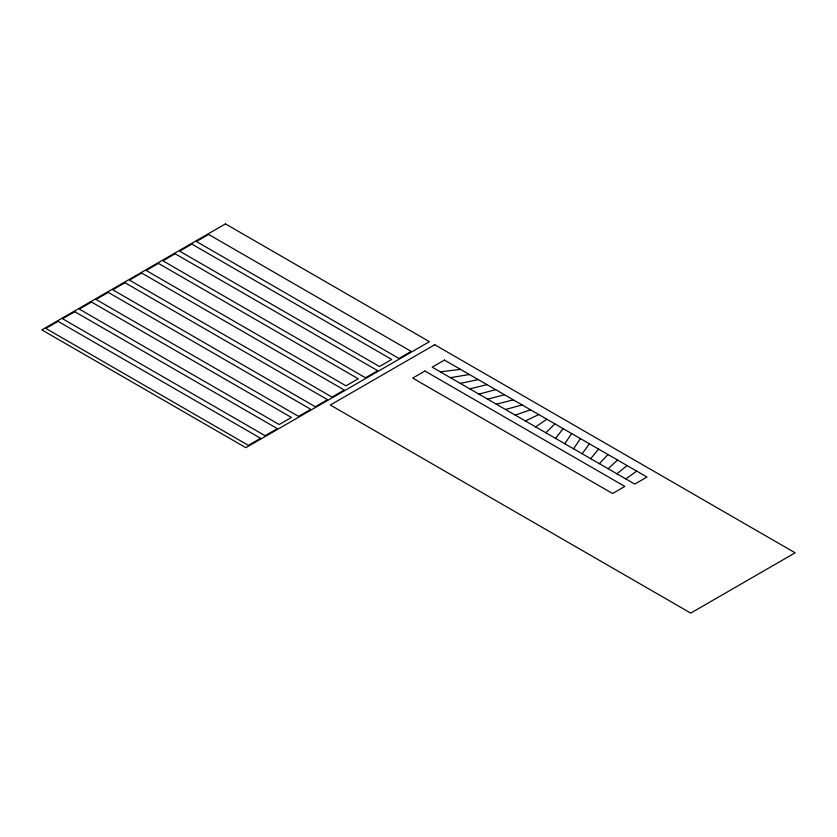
<?xml version="1.0" encoding="UTF-8"?>
<svg xmlns="http://www.w3.org/2000/svg" width="837" height="837" viewBox="0 0 837 837"><rect width="100%" height="100%" fill="white"/><g stroke="black" fill="none" stroke-linecap="round" stroke-linejoin="round"><path stroke-width="1.26" d="M573.596 448.789L580.407 438.588M564.797 443.715L571.64 433.535M582.154 453.727L589.426 443.798M555.559 438.379L563.155 428.628M590.692 458.666L598.654 449.124M599.323 463.646L608.039 454.543M545.808 432.75L554.921 423.878M608.081 468.699L617.539 460.026M616.921 473.805L627.101 465.55M625.814 478.942L636.706 471.095M535.659 426.891L546.854 419.222M525.364 420.948L538.798 414.566M515.215 415.089L530.585 409.827M505.506 409.481L522.11 404.93M478.9 394.122L495.65 389.665M487.626 399.155L504.481 394.761M496.362 404.198L513.363 399.877M469.819 388.881L486.935 384.622M460.287 383.377L478.22 379.6M450.4 377.665L469.421 374.516M440.325 371.848L460.507 369.368M225.435 223.897L41.85 329.893L245.837 447.669L429.433 341.674L225.435 223.897M58.067 321.356L45.826 328.418L248.39 445.368L260.631 438.306L58.067 321.356M74.796 311.699L62.555 318.761L265.12 435.711L277.35 428.649L74.796 311.699M91.526 302.042L79.285 309.104L279.192 424.526L291.433 417.454L91.526 302.042M108.245 292.385L96.004 299.447L298.568 416.397L310.809 409.324L108.245 292.385M124.975 282.718L112.733 289.79L315.298 406.74L327.539 399.667L124.975 282.718M141.704 273.071L129.463 280.133L332.027 397.083L344.269 390.011L141.704 273.071M158.434 263.404L146.193 270.477L346.005 385.836L358.246 378.774L158.434 263.404M175.153 253.757L162.912 260.82L365.476 377.769L377.717 370.697L175.153 253.757M191.882 244.09L179.652 251.163L379.464 366.522L391.706 359.45L191.882 244.09M208.612 234.433L196.371 241.506L398.935 358.456L411.166 351.383L208.612 234.433M434.748 344.739L330.322 405.024L690.734 613.102L795.15 552.818L434.748 344.739M424.934 371.032L412.704 378.094L612.611 493.516L624.852 486.443L424.934 371.032M444.437 360.088L432.195 367.161L634.749 484.1L646.991 477.038L444.437 360.088"/></g></svg>
